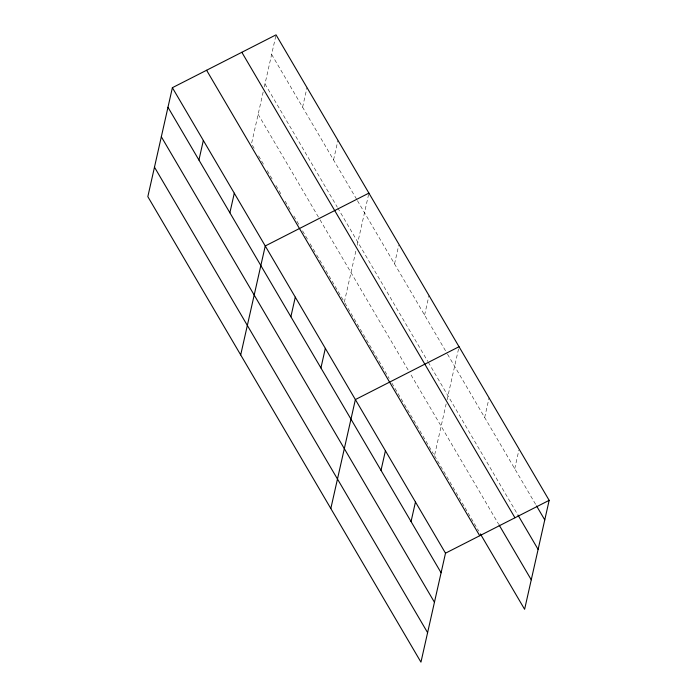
<?xml version="1.0" encoding="UTF-8"?>
<svg xmlns="http://www.w3.org/2000/svg" width="697" height="697" viewBox="0 0 697 697"><rect width="100%" height="100%" fill="white"/><g stroke="black" fill="none" stroke-linecap="round" stroke-linejoin="round"><path stroke-width="0.52" stroke-dasharray="3.48 2.61" d="M263.161 92.03L251.495 143.817L254.753 149.376M264.302 86.968L275.82 35.878M302.594 107.181L307.002 87.604M333.549 159.935L337.958 140.358M344.353 302.089L356.254 249.282M357.169 245.231L368.913 193.113M394.546 263.893L398.719 245.353M424.586 315.096L428.995 295.519M434.719 454.644L446.15 403.911M447.065 399.851L458.809 347.759M484.668 417.503L489.085 397.926M514.717 468.706L518.89 450.166M271.638 54.427L356.899 199.734M357.439 200.658L446.977 353.266M447.526 354.198L536.019 505.02M264.991 83.928L337.217 207.018M337.757 207.95L427.766 361.36M428.315 362.283L517.357 514.038M258.143 114.317L318.416 217.055M320.045 219.834L408.355 370.334M411.091 374.995L498.486 523.952M258.552 155.849L263.44 164.178M267.239 170.66L272.675 179.913M275.934 185.472L281.361 194.724M285.16 201.206L290.048 209.536M293.846 216.009L298.734 224.338M302.542 230.82L307.429 239.149M310.139 243.776L316.116 253.961M316.656 254.884L343.813 301.156M344.902 303.012L389.144 378.427M391.88 383.08L403.894 403.563M404.443 404.495L433.395 453.834M434.484 455.699L464.524 506.902M465.073 507.834L478.726 531.105"/><path stroke-width="1.05" d="M172.386 87.691L147.834 196.659L420.953 662.15L445.505 553.183L172.386 87.691L276.047 34.85L549.166 500.341L524.614 609.309L480.364 533.902M198.933 160.022L203.341 140.445M229.879 212.777L234.297 193.2M240.692 354.93L265.252 245.963L368.913 193.113M290.876 316.743L295.293 297.166M320.925 367.946L325.333 348.369M330.822 508.54L355.374 399.573L459.044 346.723M381.006 470.353L385.424 450.776M411.056 521.556L415.464 501.979M445.505 553.183L549.166 500.341M536.568 505.952L544.758 519.91M517.897 514.97L538.11 549.41M241.842 52.292L514.961 517.775M499.035 524.876L531.262 579.808M206.6 70.258L479.719 535.74M167.977 107.268L441.096 572.76M161.329 136.769L434.449 602.26M154.481 167.167L427.601 632.649"/></g></svg>
